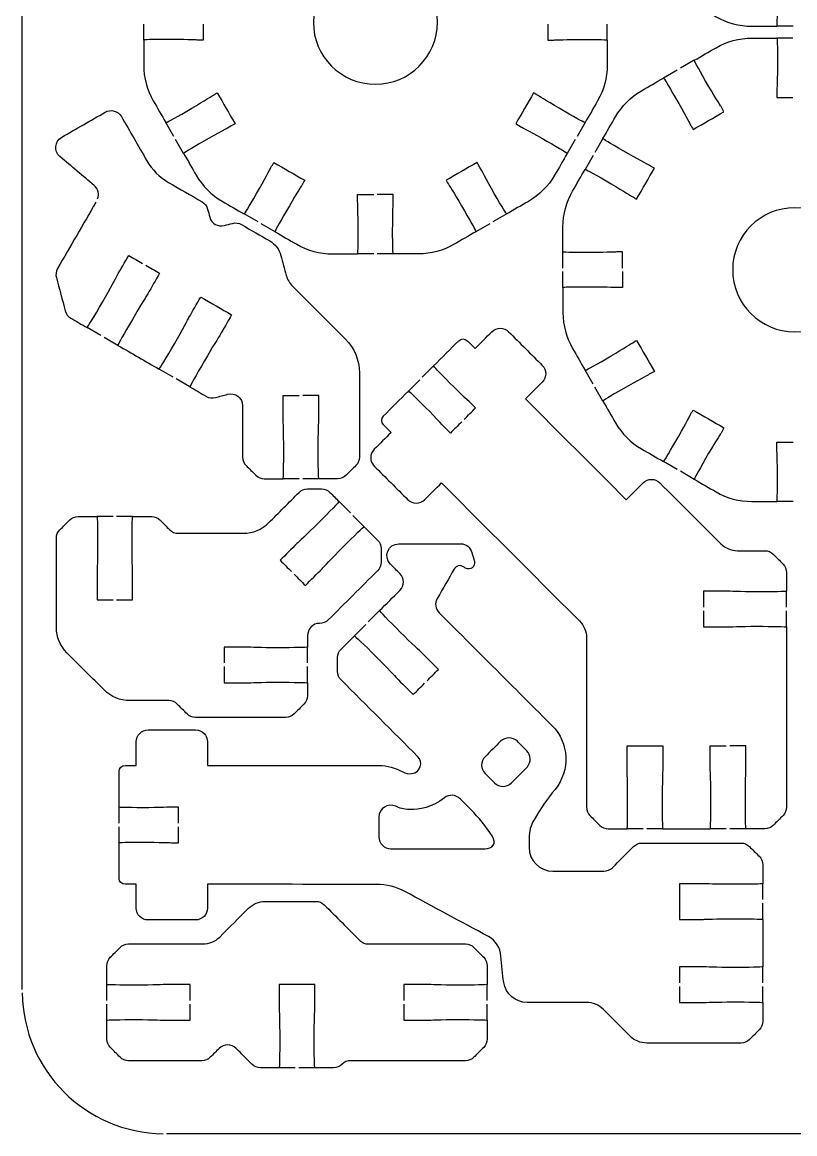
# Model space of a CAD drawing. Extents: x 5 to 405, y 225 to 445.
# Drawn here: x 140 to 205, y 225 to 318.6 of the extents above; entities that cross this region are included whole.
import ezdxf

# ---------------------------------------------------------------- set-up
doc = ezdxf.new("R2010")
doc.units = 0
doc.header["$MEASUREMENT"] = 0
doc.layers.add('DEFAULT', color=18, linetype='CONTINUOUS')

msp = doc.modelspace()

# ---------------------------------------------------------------- linework, layer by layer
at = {"layer": 'DEFAULT', "color": 1}
for points in [[(140, 237.15), (140, 432.85)], [(150.219, 317.062), (150.219, 318.41)], [(189.219, 317.058), (189.219, 318.41)], [(204.854, 318.219), (203.502, 318.219)], [(204.85, 317.222), (203.499, 317.222)], [(196.546, 315.356), (195.378, 314.682)], [(195.117, 314.531), (193.949, 313.857)], [(152.756, 308.941), (152.082, 310.109)], [(187.36, 310.112), (186.686, 308.941)], [(188.862, 308.766), (188.185, 307.598)], [(153.581, 307.512), (152.907, 308.68)], [(186.534, 308.683), (185.86, 307.512)], [(188.037, 307.341), (187.359, 306.17)], [(159.84, 301.748), (158.672, 302.425)], [(180.773, 302.422), (179.602, 301.748)], [(161.268, 300.922), (160.101, 301.6)], [(179.345, 301.596), (178.173, 300.922)], [(169.573, 299.06), (168.222, 299.06)], [(171.224, 299.06), (169.873, 299.06)], [(185.5, 297.872), (185.5, 299.22)], [(185.5, 296.221), (185.5, 297.569)], [(146.626, 292.187), (145.458, 292.861)], [(148.055, 291.361), (146.887, 292.035)], [(152.687, 288.687), (151.519, 289.361)], [(174.612, 289.636), (173.656, 288.68)], [(188.037, 288.1), (187.363, 289.268)], [(154.115, 287.862), (152.948, 288.535)], [(172.488, 287.512), (172.492, 287.516), (173.444, 288.468)], [(188.862, 286.672), (188.188, 287.839)], [(195.12, 280.907), (193.953, 281.585)], [(196.549, 280.082), (195.381, 280.759)], [(163.302, 280.129), (161.954, 280.129)], [(164.953, 280.129), (163.602, 280.129)], [(167.609, 277.264), (166.653, 278.22)], [(204.854, 278.219), (203.502, 278.219)], [(147.638, 276.954), (146.287, 276.954)], [(149.289, 276.954), (147.938, 276.954)], [(168.773, 276.1), (167.821, 277.053)], [(204.309, 269.313), (204.309, 270.664)], [(170.068, 269.034), (169.112, 268.078)], [(204.309, 267.665), (204.309, 269.013)], [(167.944, 266.914), (167.948, 266.914), (168.9, 267.87)], [(163.997, 264.628), (163.997, 265.975)], [(163.997, 262.977), (163.997, 264.328)], [(148.157, 251.148), (148.157, 252.496)], [(148.157, 249.497), (148.157, 250.845)], [(192.244, 250.661), (190.893, 250.661)], [(193.895, 250.661), (192.544, 250.661)], [(199.243, 250.665), (197.895, 250.665)], [(200.894, 250.665), (199.543, 250.665)], [(202.308, 244.706), (202.308, 246.054)], [(202.308, 243.055), (202.308, 244.403)], [(202.308, 237.7), (202.308, 239.048)], [(147.116, 236.208), (147.116, 237.559)], [(179.12, 236.211), (179.12, 237.563)], [(202.308, 236.049), (202.308, 237.4)], [(147.116, 234.557), (147.116, 235.908)], [(179.12, 234.56), (179.12, 235.912)], [(162.97, 230.56), (161.619, 230.56)], [(164.618, 230.56), (163.27, 230.56)], [(257.849, 225), (152.15, 225)]]:
    msp.add_lwpolyline(points, dxfattribs=at)
for points, knots in [([(190.499, 337.569), (190.499, 337.119), (190.499, 336.67), (190.499, 336.221), (190.333, 336.221), (190.167, 336.221), (190.002, 336.221), (189.875, 336.221), (188.883, 336.27), (187.5, 336.27), (186.118, 336.27), (185.5, 336.249), (185.5, 336.221), (185.5, 335.515), (185.5, 334.81), (185.5, 334.104), (185.5, 333.049), (185.775, 332.016), (186.305, 331.102), (186.657, 330.492), (187.01, 329.882), (187.363, 329.271), (187.373, 329.25), (187.924, 329.536), (189.12, 330.227), (190.316, 330.919), (191.152, 331.458), (191.261, 331.522), (191.405, 331.604), (191.548, 331.687), (191.691, 331.769), (192.191, 330.903), (192.691, 330.038), (193.191, 329.172), (193.047, 329.09), (192.904, 329.008), (192.76, 328.926), (192.651, 328.862), (191.766, 328.407), (190.57, 327.715), (189.388, 327.035), (188.862, 326.703), (188.862, 326.671), (189.214, 326.061), (189.565, 325.451), (189.917, 324.84), (190.443, 323.93), (191.198, 323.175), (192.111, 322.646), (192.724, 322.292), (193.337, 321.938), (193.949, 321.584), (193.977, 321.584), (194.313, 322.11), (194.993, 323.292), (195.685, 324.491), (196.14, 325.373), (196.203, 325.482), (196.286, 325.627), (196.368, 325.772), (196.45, 325.916), (197.316, 325.417), (198.181, 324.917), (199.047, 324.417), (198.965, 324.272), (198.882, 324.128), (198.8, 323.983), (198.736, 323.874), (198.197, 323.041), (197.505, 321.842), (196.814, 320.646), (196.524, 320.099), (196.549, 320.085), (197.159, 319.732), (197.77, 319.379), (198.38, 319.027), (199.29, 318.501), (200.327, 318.222), (201.379, 318.222), (202.085, 318.222), (202.792, 318.222), (203.499, 318.222), (203.524, 318.222), (203.548, 318.84), (203.548, 320.222), (203.548, 321.605), (203.499, 322.597), (203.499, 322.724), (203.499, 322.889), (203.499, 323.055), (203.499, 323.221), (203.95, 323.221), (204.402, 323.221), (204.854, 323.221)], [0, 0, 0, 0, 3.82, 3.82, 3.82, 5.23, 5.23, 5.23, 6.23, 6.23, 6.23, 7.23, 7.23, 7.23, 13.23, 13.23, 13.23, 14.23, 14.23, 14.23, 20.224673, 20.224673, 20.224673, 21.224673, 21.224673, 21.224673, 22.224673, 22.224673, 22.224673, 23.631229, 23.631229, 23.631229, 32.130176, 32.130176, 32.130176, 33.536732, 33.536732, 33.536732, 34.536732, 34.536732, 34.536732, 35.536732, 35.536732, 35.536732, 41.526406, 41.526406, 41.526406, 42.526406, 42.526406, 42.526406, 48.543399, 48.543399, 48.543399, 49.543399, 49.543399, 49.543399, 50.543399, 50.543399, 50.543399, 51.958637, 51.958637, 51.958637, 60.457584, 60.457584, 60.457584, 61.872823, 61.872823, 61.872823, 62.872823, 62.872823, 62.872823, 63.872823, 63.872823, 63.872823, 69.867495, 69.867495, 69.867495, 70.867495, 70.867495, 70.867495, 76.877495, 76.877495, 76.877495, 77.877495, 77.877495, 77.877495, 78.877495, 78.877495, 78.877495, 80.287495, 80.287495, 80.287495, 84.127495, 84.127495, 84.127495, 84.127495]), ([(169.718, 313.343), (166.836, 313.343), (164.497, 315.678), (164.497, 318.564), (164.497, 321.446), (166.836, 323.785), (169.718, 323.785), (172.601, 323.785), (174.94, 321.446), (174.94, 318.564), (174.94, 315.678), (172.601, 313.343), (169.718, 313.343)], [1, 1, 1, 1, 2, 2, 2, 3, 3, 3, 4, 4, 4, 5, 5, 5, 5]), ([(155.218, 318.41), (155.218, 317.96), (155.218, 317.511), (155.218, 317.062), (155.052, 317.062), (154.887, 317.062), (154.721, 317.062), (154.594, 317.062), (153.602, 317.111), (152.22, 317.111), (150.837, 317.111), (150.219, 317.09), (150.219, 317.062), (150.219, 316.356), (150.219, 315.651), (150.219, 314.945), (150.219, 313.89), (150.494, 312.857), (151.024, 311.943), (151.376, 311.333), (151.729, 310.723), (152.082, 310.112), (152.093, 310.091), (152.643, 310.377), (153.839, 311.068), (155.035, 311.76), (155.871, 312.299), (155.98, 312.363), (156.124, 312.445), (156.267, 312.528), (156.411, 312.61), (156.91, 311.744), (157.41, 310.879), (157.91, 310.013), (157.766, 309.931), (157.623, 309.849), (157.479, 309.767), (157.37, 309.703), (156.485, 309.248), (155.289, 308.556), (154.107, 307.876), (153.581, 307.544), (153.581, 307.512), (153.933, 306.902), (154.284, 306.292), (154.636, 305.681), (155.162, 304.771), (155.917, 304.016), (156.83, 303.487), (157.443, 303.133), (158.056, 302.779), (158.668, 302.425), (158.697, 302.425), (159.032, 302.951), (159.713, 304.133), (160.404, 305.332), (160.859, 306.214), (160.923, 306.323), (161.005, 306.468), (161.087, 306.613), (161.17, 306.757), (162.035, 306.258), (162.9, 305.758), (163.766, 305.258), (163.684, 305.113), (163.601, 304.969), (163.519, 304.824), (163.456, 304.715), (162.916, 303.882), (162.224, 302.683), (161.533, 301.487), (161.244, 300.94), (161.268, 300.926), (161.879, 300.573), (162.489, 300.22), (163.099, 299.868), (164.009, 299.342), (165.047, 299.063), (166.098, 299.063), (166.805, 299.063), (167.511, 299.063), (168.218, 299.063), (168.243, 299.063), (168.267, 299.681), (168.267, 301.063), (168.267, 302.446), (168.218, 303.438), (168.218, 303.565), (168.218, 303.73), (168.218, 303.896), (168.218, 304.062), (168.67, 304.062), (169.121, 304.062), (169.573, 304.062)], [0, 0, 0, 0, 3.82, 3.82, 3.82, 5.23, 5.23, 5.23, 6.23, 6.23, 6.23, 7.23, 7.23, 7.23, 13.23, 13.23, 13.23, 14.23, 14.23, 14.23, 20.224673, 20.224673, 20.224673, 21.224673, 21.224673, 21.224673, 22.224673, 22.224673, 22.224673, 23.631229, 23.631229, 23.631229, 32.130176, 32.130176, 32.130176, 33.536732, 33.536732, 33.536732, 34.536732, 34.536732, 34.536732, 35.536732, 35.536732, 35.536732, 41.526406, 41.526406, 41.526406, 42.526406, 42.526406, 42.526406, 48.543399, 48.543399, 48.543399, 49.543399, 49.543399, 49.543399, 50.543399, 50.543399, 50.543399, 51.958637, 51.958637, 51.958637, 60.457584, 60.457584, 60.457584, 61.872823, 61.872823, 61.872823, 62.872823, 62.872823, 62.872823, 63.872823, 63.872823, 63.872823, 69.867495, 69.867495, 69.867495, 70.867495, 70.867495, 70.867495, 76.877495, 76.877495, 76.877495, 77.877495, 77.877495, 77.877495, 78.877495, 78.877495, 78.877495, 80.287495, 80.287495, 80.287495, 84.127495, 84.127495, 84.127495, 84.127495]), ([(184.216, 318.41), (184.216, 317.96), (184.216, 317.511), (184.216, 317.062), (184.383, 317.062), (184.55, 317.062), (184.717, 317.062), (184.844, 317.062), (185.836, 317.111), (187.219, 317.111), (188.602, 317.111), (189.219, 317.087), (189.219, 317.062), (189.219, 316.358), (189.219, 315.653), (189.219, 314.949), (189.219, 313.894), (188.94, 312.86), (188.415, 311.95), (188.062, 311.338), (187.709, 310.725), (187.356, 310.112), (187.342, 310.088), (186.795, 310.377), (185.596, 311.068), (184.4, 311.76), (183.567, 312.299), (183.454, 312.363), (183.311, 312.445), (183.168, 312.528), (183.024, 312.61), (182.524, 311.744), (182.025, 310.879), (181.525, 310.013), (181.668, 309.931), (181.812, 309.849), (181.955, 309.767), (182.068, 309.703), (182.95, 309.248), (184.146, 308.556), (185.335, 307.872), (185.857, 307.544), (185.857, 307.512), (185.503, 306.902), (185.149, 306.292), (184.795, 305.681), (184.269, 304.768), (183.511, 304.013), (182.601, 303.484), (181.989, 303.131), (181.378, 302.778), (180.766, 302.425), (180.735, 302.425), (180.403, 302.951), (179.722, 304.133), (179.031, 305.332), (178.579, 306.214), (178.516, 306.323), (178.432, 306.468), (178.349, 306.613), (178.265, 306.757), (177.4, 306.258), (176.534, 305.758), (175.669, 305.258), (175.752, 305.113), (175.836, 304.969), (175.919, 304.824), (175.983, 304.715), (176.519, 303.882), (177.21, 302.683), (177.902, 301.487), (178.191, 300.936), (178.17, 300.926), (177.558, 300.573), (176.947, 300.22), (176.335, 299.868), (175.425, 299.342), (174.388, 299.063), (173.337, 299.063), (172.63, 299.063), (171.923, 299.063), (171.217, 299.063), (171.188, 299.063), (171.167, 299.681), (171.167, 301.063), (171.167, 302.446), (171.217, 303.438), (171.217, 303.565), (171.217, 303.73), (171.217, 303.896), (171.217, 304.062), (170.769, 304.062), (170.321, 304.062), (169.873, 304.062)], [0, 0, 0, 0, 3.82, 3.82, 3.82, 5.24, 5.24, 5.24, 6.24, 6.24, 6.24, 7.24, 7.24, 7.24, 13.23, 13.23, 13.23, 14.23, 14.23, 14.23, 20.241996, 20.241996, 20.241996, 21.241996, 21.241996, 21.241996, 22.241996, 22.241996, 22.241996, 23.648552, 23.648552, 23.648552, 32.147499, 32.147499, 32.147499, 33.554055, 33.554055, 33.554055, 34.554055, 34.554055, 34.554055, 35.554055, 35.554055, 35.554055, 41.553739, 41.553739, 41.553739, 42.553739, 42.553739, 42.553739, 48.557071, 48.557071, 48.557071, 49.557071, 49.557071, 49.557071, 50.557071, 50.557071, 50.557071, 51.977282, 51.977282, 51.977282, 60.476229, 60.476229, 60.476229, 61.896441, 61.896441, 61.896441, 62.896441, 62.896441, 62.896441, 63.896441, 63.896441, 63.896441, 69.899773, 69.899773, 69.899773, 70.899773, 70.899773, 70.899773, 76.909773, 76.909773, 76.909773, 77.909773, 77.909773, 77.909773, 78.909773, 78.909773, 78.909773, 80.319773, 80.319773, 80.319773, 84.129773, 84.129773, 84.129773, 84.129773]), ([(190.499, 297.872), (190.499, 298.322), (190.499, 298.771), (190.499, 299.22), (190.333, 299.22), (190.167, 299.22), (190.002, 299.22), (189.875, 299.22), (188.883, 299.171), (187.5, 299.171), (186.118, 299.171), (185.5, 299.195), (185.5, 299.22), (185.5, 299.927), (185.5, 300.633), (185.5, 301.34), (185.5, 302.395), (185.775, 303.429), (186.305, 304.342), (186.657, 304.953), (187.01, 305.563), (187.363, 306.173), (187.377, 306.198), (187.924, 305.909), (189.12, 305.217), (190.316, 304.526), (191.152, 303.986), (191.261, 303.923), (191.405, 303.839), (191.548, 303.756), (191.691, 303.672), (192.191, 304.538), (192.691, 305.403), (193.191, 306.268), (193.047, 306.352), (192.904, 306.435), (192.76, 306.519), (192.651, 306.582), (191.766, 307.034), (190.57, 307.725), (189.388, 308.406), (188.862, 308.741), (188.862, 308.77), (189.214, 309.38), (189.565, 309.99), (189.917, 310.601), (190.443, 311.514), (191.201, 312.273), (192.111, 312.798), (192.724, 313.152), (193.337, 313.506), (193.949, 313.86), (193.981, 313.86), (194.313, 313.335), (194.993, 312.153), (195.685, 310.953), (196.14, 310.071), (196.203, 309.962), (196.286, 309.817), (196.368, 309.673), (196.45, 309.528), (197.316, 310.028), (198.181, 310.528), (199.047, 311.027), (198.965, 311.172), (198.882, 311.317), (198.8, 311.461), (198.736, 311.571), (198.197, 312.403), (197.505, 313.603), (196.814, 314.799), (196.524, 315.345), (196.549, 315.36), (197.159, 315.712), (197.77, 316.065), (198.38, 316.418), (199.29, 316.944), (200.327, 317.222), (201.379, 317.222), (202.085, 317.222), (202.792, 317.222), (203.499, 317.222), (203.527, 317.222), (203.548, 316.605), (203.548, 315.222), (203.548, 313.839), (203.499, 312.848), (203.499, 312.721), (203.499, 312.554), (203.499, 312.387), (203.499, 312.22), (203.949, 312.22), (204.4, 312.22), (204.85, 312.22)], [0, 0, 0, 0, 3.82, 3.82, 3.82, 5.23, 5.23, 5.23, 6.23, 6.23, 6.23, 7.23, 7.23, 7.23, 13.24, 13.24, 13.24, 14.24, 14.24, 14.24, 20.234673, 20.234673, 20.234673, 21.234673, 21.234673, 21.234673, 22.234673, 22.234673, 22.234673, 23.646232, 23.646232, 23.646232, 32.145179, 32.145179, 32.145179, 33.556738, 33.556738, 33.556738, 34.556738, 34.556738, 34.556738, 35.556738, 35.556738, 35.556738, 41.546413, 41.546413, 41.546413, 42.546413, 42.546413, 42.546413, 48.563406, 48.563406, 48.563406, 49.563406, 49.563406, 49.563406, 50.563406, 50.563406, 50.563406, 51.978644, 51.978644, 51.978644, 60.477591, 60.477591, 60.477591, 61.89283, 61.89283, 61.89283, 62.89283, 62.89283, 62.89283, 63.89283, 63.89283, 63.89283, 69.887502, 69.887502, 69.887502, 70.887502, 70.887502, 70.887502, 76.897502, 76.897502, 76.897502, 77.897502, 77.897502, 77.897502, 78.897502, 78.897502, 78.897502, 80.317502, 80.317502, 80.317502, 84.147502, 84.147502, 84.147502, 84.147502]), ([(146.344, 303.687), (146.499, 304.082), (146.39, 304.534), (146.058, 304.813), (145.097, 305.625), (144.137, 306.438), (143.176, 307.25), (142.647, 307.698), (142.721, 308.534), (143.32, 308.88), (144.538, 309.582), (145.755, 310.284), (146.972, 310.986), (147.451, 311.265), (148.062, 311.099), (148.34, 310.623), (149.057, 309.381), (149.773, 308.139), (150.489, 306.898), (150.926, 306.139), (151.558, 305.508), (152.32, 305.067), (153.257, 304.526), (154.194, 303.985), (155.131, 303.444), (155.361, 303.31), (155.53, 303.091), (155.597, 302.837), (155.658, 302.609), (155.719, 302.381), (155.781, 302.153), (155.925, 301.62), (156.472, 301.303), (157.005, 301.447), (157.233, 301.508), (157.461, 301.569), (157.689, 301.631), (157.943, 301.698), (158.218, 301.662), (158.448, 301.528), (159.244, 301.069), (160.04, 300.609), (160.836, 300.149), (161.294, 299.884), (161.63, 299.447), (161.767, 298.935), (161.918, 298.371), (162.068, 297.806), (162.219, 297.242), (162.31, 296.903), (162.49, 296.593), (162.737, 296.346), (164.224, 294.86), (165.71, 293.373), (167.196, 291.887), (167.948, 291.139), (168.368, 290.119), (168.368, 289.058), (168.368, 286.69), (168.368, 284.323), (168.368, 281.956), (168.368, 281.692), (168.262, 281.438), (168.075, 281.251), (167.799, 280.974), (167.522, 280.698), (167.246, 280.422), (167.059, 280.235), (166.801, 280.129), (166.537, 280.129), (166.009, 280.129), (165.481, 280.129), (164.953, 280.129), (164.925, 280.146), (164.903, 281.258), (164.903, 282.63), (164.9, 284.013), (164.953, 285.004), (164.953, 285.131), (164.954, 285.798), (164.955, 286.465), (164.956, 287.131), (164.505, 287.131), (164.053, 287.131), (163.602, 287.131)], [0, 0, 0, 0, 1, 1, 1, 11.700327, 11.700327, 11.700327, 12.700327, 12.700327, 12.700327, 24.648691, 24.648691, 24.648691, 25.648691, 25.648691, 25.648691, 37.838921, 37.838921, 37.838921, 38.838921, 38.838921, 38.838921, 48.041143, 48.041143, 48.041143, 49.041143, 49.041143, 49.041143, 51.049625, 51.049625, 51.049625, 52.049625, 52.049625, 52.049625, 54.058107, 54.058107, 54.058107, 55.058107, 55.058107, 55.058107, 62.876099, 62.876099, 62.876099, 63.876099, 63.876099, 63.876099, 68.843835, 68.843835, 68.843835, 69.843835, 69.843835, 69.843835, 87.719495, 87.719495, 87.719495, 88.719495, 88.719495, 88.719495, 108.849495, 108.849495, 108.849495, 109.849495, 109.849495, 109.849495, 113.172897, 113.172897, 113.172897, 114.172897, 114.172897, 114.172897, 118.662897, 118.662897, 118.662897, 119.662897, 119.662897, 119.662897, 120.662897, 120.662897, 120.662897, 126.332905, 126.332905, 126.332905, 130.172905, 130.172905, 130.172905, 130.172905]), ([(146.203, 303.419), (145.124, 301.553), (144.046, 299.687), (142.968, 297.821), (142.837, 297.591), (142.802, 297.316), (142.869, 297.062), (143.119, 296.128), (143.37, 295.195), (143.62, 294.261), (143.687, 294.004), (143.857, 293.785), (144.086, 293.654), (144.543, 293.39), (145.001, 293.125), (145.458, 292.861), (145.487, 292.861), (146.065, 293.813), (146.753, 295.002), (147.444, 296.201), (147.896, 297.083), (147.959, 297.193), (148.293, 297.77), (148.627, 298.347), (148.961, 298.925), (149.351, 298.7), (149.74, 298.476), (150.129, 298.251)], [0, 0, 0, 0, 18.328824, 18.328824, 18.328824, 19.328824, 19.328824, 19.328824, 27.54956, 27.54956, 27.54956, 28.54956, 28.54956, 28.54956, 33.0434, 33.0434, 33.0434, 34.0434, 34.0434, 34.0434, 35.0434, 35.0434, 35.0434, 40.715587, 40.715587, 40.715587, 44.537131, 44.537131, 44.537131, 44.537131]), ([(204.999, 292.502), (202.117, 292.502), (199.778, 294.838), (199.778, 297.723), (199.778, 300.606), (202.117, 302.945), (204.999, 302.945), (207.881, 302.945), (210.22, 300.606), (210.22, 297.723), (210.22, 294.838), (207.881, 292.502), (204.999, 292.502)], [1, 1, 1, 1, 2, 2, 2, 3, 3, 3, 4, 4, 4, 5, 5, 5, 5]), ([(150.387, 298.099), (150.777, 297.875), (151.167, 297.65), (151.558, 297.425), (151.224, 296.848), (150.89, 296.271), (150.556, 295.693), (150.492, 295.584), (149.956, 294.748), (149.265, 293.552), (148.573, 292.356), (148.03, 291.375), (148.055, 291.361), (149.209, 290.694), (150.364, 290.028), (151.519, 289.361), (151.547, 289.361), (152.126, 290.31), (152.814, 291.502), (153.505, 292.698), (153.957, 293.584), (154.02, 293.693), (154.354, 294.27), (154.688, 294.848), (155.022, 295.425), (155.888, 294.925), (156.753, 294.426), (157.619, 293.926), (157.285, 293.349), (156.951, 292.771), (156.617, 292.194), (156.553, 292.084), (156.017, 291.248), (155.325, 290.052), (154.634, 288.853), (154.091, 287.876), (154.115, 287.862), (154.574, 287.597), (155.033, 287.333), (155.491, 287.068), (155.721, 286.934), (155.992, 286.899), (156.25, 286.969), (156.594, 287.061), (156.939, 287.153), (157.283, 287.244), (157.918, 287.417), (158.543, 286.937), (158.543, 286.278), (158.542, 284.838), (158.54, 283.399), (158.539, 281.96), (158.539, 281.692), (158.645, 281.438), (158.832, 281.251), (159.108, 280.974), (159.385, 280.698), (159.661, 280.422), (159.852, 280.235), (160.102, 280.132), (160.367, 280.132), (160.896, 280.131), (161.425, 280.13), (161.954, 280.129), (161.979, 280.171), (162.004, 281.275), (162.004, 282.63), (162.004, 284.013), (161.954, 285.004), (161.954, 285.131), (161.955, 285.798), (161.957, 286.465), (161.958, 287.131), (162.406, 287.131), (162.854, 287.131), (163.302, 287.131)], [0, 0, 0, 0, 3.830209, 3.830209, 3.830209, 9.502395, 9.502395, 9.502395, 10.502395, 10.502395, 10.502395, 11.502395, 11.502395, 11.502395, 22.841765, 22.841765, 22.841765, 23.841765, 23.841765, 23.841765, 24.841765, 24.841765, 24.841765, 30.513951, 30.513951, 30.513951, 39.012898, 39.012898, 39.012898, 44.685085, 44.685085, 44.685085, 45.685085, 45.685085, 45.685085, 46.685085, 46.685085, 46.685085, 51.187584, 51.187584, 51.187584, 52.187584, 52.187584, 52.187584, 55.21963, 55.21963, 55.21963, 56.21963, 56.21963, 56.21963, 68.459634, 68.459634, 68.459634, 69.459634, 69.459634, 69.459634, 72.783036, 72.783036, 72.783036, 73.783036, 73.783036, 73.783036, 78.283047, 78.283047, 78.283047, 79.283047, 79.283047, 79.283047, 80.283047, 80.283047, 80.283047, 85.953056, 85.953056, 85.953056, 89.763056, 89.763056, 89.763056, 89.763056]), ([(190.499, 297.569), (190.499, 297.12), (190.499, 296.671), (190.499, 296.221), (190.333, 296.221), (190.167, 296.221), (190.002, 296.221), (189.875, 296.221), (188.883, 296.271), (187.5, 296.271), (186.118, 296.271), (185.5, 296.25), (185.5, 296.221), (185.5, 295.516), (185.5, 294.81), (185.5, 294.105), (185.5, 293.05), (185.775, 292.016), (186.305, 291.103), (186.657, 290.492), (187.01, 289.882), (187.363, 289.272), (187.373, 289.25), (187.924, 289.536), (189.12, 290.228), (190.316, 290.919), (191.152, 291.459), (191.261, 291.522), (191.405, 291.605), (191.548, 291.687), (191.691, 291.769), (192.191, 290.904), (192.691, 290.038), (193.191, 289.173), (193.047, 289.091), (192.904, 289.008), (192.76, 288.926), (192.651, 288.862), (191.766, 288.407), (190.57, 287.716), (189.388, 287.035), (188.862, 286.703), (188.862, 286.672), (189.214, 286.061), (189.565, 285.451), (189.917, 284.841), (190.443, 283.931), (191.198, 283.176), (192.111, 282.646), (192.724, 282.293), (193.337, 281.939), (193.949, 281.585), (193.977, 281.585), (194.313, 282.11), (194.993, 283.292), (195.685, 284.492), (196.14, 285.373), (196.203, 285.483), (196.286, 285.627), (196.368, 285.772), (196.45, 285.917), (197.316, 285.417), (198.181, 284.917), (199.047, 284.417), (198.965, 284.273), (198.882, 284.128), (198.8, 283.984), (198.736, 283.874), (198.197, 283.042), (197.505, 281.842), (196.814, 280.646), (196.524, 280.099), (196.549, 280.085), (197.159, 279.733), (197.77, 279.38), (198.38, 279.027), (199.29, 278.501), (200.327, 278.223), (201.379, 278.223), (202.085, 278.223), (202.792, 278.223), (203.499, 278.223), (203.524, 278.223), (203.548, 278.84), (203.548, 280.223), (203.548, 281.606), (203.499, 282.597), (203.499, 282.724), (203.499, 282.89), (203.499, 283.056), (203.499, 283.222), (203.95, 283.222), (204.402, 283.222), (204.854, 283.222)], [0, 0, 0, 0, 3.82, 3.82, 3.82, 5.23, 5.23, 5.23, 6.23, 6.23, 6.23, 7.23, 7.23, 7.23, 13.23, 13.23, 13.23, 14.23, 14.23, 14.23, 20.224673, 20.224673, 20.224673, 21.224673, 21.224673, 21.224673, 22.224673, 22.224673, 22.224673, 23.631229, 23.631229, 23.631229, 32.130176, 32.130176, 32.130176, 33.536732, 33.536732, 33.536732, 34.536732, 34.536732, 34.536732, 35.536732, 35.536732, 35.536732, 41.526406, 41.526406, 41.526406, 42.526406, 42.526406, 42.526406, 48.543399, 48.543399, 48.543399, 49.543399, 49.543399, 49.543399, 50.543399, 50.543399, 50.543399, 51.958637, 51.958637, 51.958637, 60.457584, 60.457584, 60.457584, 61.872823, 61.872823, 61.872823, 62.872823, 62.872823, 62.872823, 63.872823, 63.872823, 63.872823, 69.867495, 69.867495, 69.867495, 70.867495, 70.867495, 70.867495, 76.877495, 76.877495, 76.877495, 77.877495, 77.877495, 77.877495, 78.877495, 78.877495, 78.877495, 80.287495, 80.287495, 80.287495, 84.127495, 84.127495, 84.127495, 84.127495]), ([(177.194, 285.145), (177.512, 285.463), (177.829, 285.78), (178.147, 286.098), (178.029, 286.215), (177.911, 286.333), (177.794, 286.451), (177.706, 286.542), (176.968, 287.209), (175.991, 288.186), (175.035, 289.142), (174.612, 289.601), (174.612, 289.636), (175.319, 290.343), (176.025, 291.05), (176.732, 291.756), (176.926, 291.95), (177.244, 291.95), (177.441, 291.756), (177.661, 291.535), (177.881, 291.314), (178.101, 291.093), (178.572, 291.565), (179.044, 292.036), (179.515, 292.508), (179.907, 292.899), (180.539, 292.896), (180.927, 292.508), (181.87, 291.565), (182.813, 290.622), (183.756, 289.678), (184.147, 289.29), (184.147, 288.659), (183.756, 288.267), (183.284, 287.796), (182.813, 287.324), (182.341, 286.853), (185.169, 284.025), (187.997, 281.197), (190.826, 278.368), (191.297, 278.84), (191.769, 279.312), (192.24, 279.783), (192.628, 280.175), (193.263, 280.175), (193.651, 279.783), (195.358, 278.077), (197.064, 276.371), (198.77, 274.664), (199.148, 274.29), (199.656, 274.079), (200.185, 274.079), (200.95, 274.079), (201.716, 274.079), (202.481, 274.079), (202.746, 274.079), (203, 273.973), (203.187, 273.786), (203.463, 273.51), (203.74, 273.233), (204.016, 272.957), (204.203, 272.77), (204.309, 272.516), (204.309, 272.251), (204.309, 271.722), (204.309, 271.193), (204.309, 270.664), (204.28, 270.636), (203.169, 270.614), (201.807, 270.618), (200.425, 270.618), (199.433, 270.664), (199.306, 270.667), (198.641, 270.666), (197.975, 270.665), (197.31, 270.664), (197.31, 270.213), (197.31, 269.763), (197.31, 269.313)], [0, 0, 0, 0, 3.818377, 3.818377, 3.818377, 5.23259, 5.23259, 5.23259, 6.23259, 6.23259, 6.23259, 7.23259, 7.23259, 7.23259, 15.732014, 15.732014, 15.732014, 16.732014, 16.732014, 16.732014, 19.383674, 19.383674, 19.383674, 25.05467, 25.05467, 25.05467, 26.05467, 26.05467, 26.05467, 37.396663, 37.396663, 37.396663, 38.396663, 38.396663, 38.396663, 44.067659, 44.067659, 44.067659, 78.079495, 78.079495, 78.079495, 83.750492, 83.750492, 83.750492, 84.750492, 84.750492, 84.750492, 105.27073, 105.27073, 105.27073, 106.27073, 106.27073, 106.27073, 112.78073, 112.78073, 112.78073, 113.78073, 113.78073, 113.78073, 117.104132, 117.104132, 117.104132, 118.104132, 118.104132, 118.104132, 122.604132, 122.604132, 122.604132, 123.604132, 123.604132, 123.604132, 124.604132, 124.604132, 124.604132, 130.264141, 130.264141, 130.264141, 134.094141, 134.094141, 134.094141, 134.094141]), ([(176.983, 284.93), (176.664, 284.613), (176.345, 284.295), (176.026, 283.978), (175.909, 284.095), (175.791, 284.213), (175.674, 284.33), (175.586, 284.422), (174.919, 285.156), (173.942, 286.137), (172.982, 287.093), (172.527, 287.516), (172.492, 287.516), (171.785, 286.808), (171.078, 286.1), (170.371, 285.392), (170.174, 285.198), (170.174, 284.881), (170.371, 284.687), (170.591, 284.466), (170.811, 284.245), (171.031, 284.023), (170.561, 283.553), (170.09, 283.083), (169.62, 282.612), (169.228, 282.221), (169.228, 281.586), (169.617, 281.198), (170.558, 280.256), (171.5, 279.314), (172.442, 278.372), (172.834, 277.98), (173.469, 277.98), (173.86, 278.372), (174.331, 278.842), (174.801, 279.313), (175.272, 279.783), (179.144, 275.911), (183.016, 272.038), (186.889, 268.166), (187.262, 267.792), (187.478, 267.284), (187.474, 266.751), (187.474, 261.998), (187.474, 257.245), (187.474, 252.492), (187.474, 252.228), (187.576, 251.974), (187.763, 251.787), (188.04, 251.51), (188.316, 251.234), (188.592, 250.958), (188.783, 250.767), (189.037, 250.661), (189.305, 250.665), (189.833, 250.664), (190.361, 250.662), (190.896, 250.661), (190.921, 250.686), (190.945, 251.794), (190.942, 253.162), (190.942, 254.545), (190.896, 255.533), (190.893, 255.664), (190.893, 256.33), (190.893, 256.997), (190.893, 257.664), (191.893, 257.663), (192.894, 257.662), (193.895, 257.66), (193.893, 256.994), (193.892, 256.327), (193.891, 255.66), (193.895, 255.533), (193.842, 254.545), (193.845, 253.159), (193.845, 251.811), (193.863, 250.718), (193.895, 250.661), (195.227, 250.661), (196.559, 250.661), (197.895, 250.661), (197.92, 250.686), (197.945, 251.794), (197.941, 253.162), (197.941, 254.545), (197.895, 255.533), (197.892, 255.66), (197.893, 256.327), (197.894, 256.994), (197.895, 257.66), (198.344, 257.66), (198.794, 257.66), (199.243, 257.66)], [0, 0, 0, 0, 3.825454, 3.825454, 3.825454, 5.239668, 5.239668, 5.239668, 6.239668, 6.239668, 6.239668, 7.239668, 7.239668, 7.239668, 15.746165, 15.746165, 15.746165, 16.746165, 16.746165, 16.746165, 19.397825, 19.397825, 19.397825, 25.054679, 25.054679, 25.054679, 26.054679, 26.054679, 26.054679, 37.38253, 37.38253, 37.38253, 38.38253, 38.38253, 38.38253, 44.039384, 44.039384, 44.039384, 90.609437, 90.609437, 90.609437, 91.609437, 91.609437, 91.609437, 132.029437, 132.029437, 132.029437, 133.029437, 133.029437, 133.029437, 136.352839, 136.352839, 136.352839, 137.352839, 137.352839, 137.352839, 141.86285, 141.86285, 141.86285, 142.86285, 142.86285, 142.86285, 143.86285, 143.86285, 143.86285, 149.53285, 149.53285, 149.53285, 158.042856, 158.042856, 158.042856, 163.712865, 163.712865, 163.712865, 164.712865, 164.712865, 164.712865, 165.722865, 165.722865, 165.722865, 177.062865, 177.062865, 177.062865, 178.062865, 178.062865, 178.062865, 179.062865, 179.062865, 179.062865, 184.732873, 184.732873, 184.732873, 188.552873, 188.552873, 188.552873, 188.552873]), ([(147.938, 269.955), (148.389, 269.955), (148.839, 269.955), (149.289, 269.955), (149.289, 270.621), (149.289, 271.288), (149.289, 271.955), (149.289, 272.082), (149.24, 273.073), (149.24, 274.46), (149.24, 275.804), (149.265, 276.897), (149.289, 276.957), (149.819, 276.957), (150.348, 276.957), (150.877, 276.957), (151.142, 276.957), (151.396, 276.851), (151.583, 276.665), (151.859, 276.388), (152.135, 276.112), (152.412, 275.835), (152.599, 275.645), (152.853, 275.543), (153.117, 275.543), (154.949, 275.543), (156.781, 275.543), (158.613, 275.543), (159.407, 275.543), (160.173, 275.86), (160.734, 276.421), (161.588, 277.276), (162.443, 278.131), (163.298, 278.986), (163.485, 279.176), (163.739, 279.279), (164.007, 279.279), (164.398, 279.279), (164.788, 279.279), (165.179, 279.279), (165.443, 279.282), (165.697, 279.176), (165.884, 278.986), (166.14, 278.731), (166.397, 278.475), (166.653, 278.22), (166.653, 278.181), (165.888, 277.384), (164.918, 276.418), (163.94, 275.44), (163.207, 274.774), (163.115, 274.682), (162.644, 274.212), (162.174, 273.741), (161.704, 273.271), (162.022, 272.952), (162.341, 272.633), (162.66, 272.315)], [0, 0, 0, 0, 3.83, 3.83, 3.83, 9.5, 9.5, 9.5, 10.5, 10.5, 10.5, 11.51, 11.51, 11.51, 16.01, 16.01, 16.01, 17.01, 17.01, 17.01, 20.333402, 20.333402, 20.333402, 21.333402, 21.333402, 21.333402, 36.913402, 36.913402, 36.913402, 37.913402, 37.913402, 37.913402, 48.194734, 48.194734, 48.194734, 49.194734, 49.194734, 49.194734, 52.514734, 52.514734, 52.514734, 53.514734, 53.514734, 53.514734, 56.590657, 56.590657, 56.590657, 57.590657, 57.590657, 57.590657, 58.590657, 58.590657, 58.590657, 64.247511, 64.247511, 64.247511, 68.08003, 68.08003, 68.08003, 68.08003]), ([(156.994, 264.328), (156.994, 263.872), (156.994, 263.415), (156.994, 262.959), (157.661, 262.959), (158.328, 262.959), (158.994, 262.959), (159.121, 262.956), (160.113, 263.008), (161.496, 263.005), (162.864, 263.005), (163.972, 262.98), (163.997, 262.956), (163.997, 262.595), (163.997, 262.234), (163.997, 261.873), (163.997, 261.608), (163.891, 261.354), (163.704, 261.167), (163.428, 260.891), (163.151, 260.614), (162.875, 260.338), (162.688, 260.151), (162.434, 260.045), (162.166, 260.045), (159.638, 260.044), (157.109, 260.043), (154.581, 260.042), (154.317, 260.042), (154.063, 260.147), (153.876, 260.334), (153.599, 260.611), (153.323, 260.887), (153.047, 261.163), (152.86, 261.35), (152.606, 261.456), (152.337, 261.456), (151.236, 261.456), (150.134, 261.456), (149.032, 261.456), (148.235, 261.456), (147.473, 261.774), (146.912, 262.335), (145.859, 263.386), (144.807, 264.437), (143.754, 265.489), (143.193, 266.053), (142.876, 266.815), (142.876, 267.612), (142.876, 270.118), (142.876, 272.624), (142.876, 275.13), (142.876, 275.395), (142.982, 275.649), (143.169, 275.835), (143.445, 276.112), (143.721, 276.388), (143.998, 276.665), (144.185, 276.851), (144.442, 276.957), (144.707, 276.957), (145.235, 276.956), (145.763, 276.955), (146.291, 276.954), (146.319, 276.904), (146.344, 275.811), (146.34, 274.456), (146.34, 273.073), (146.291, 272.082), (146.291, 271.955), (146.291, 271.288), (146.291, 270.621), (146.291, 269.955), (146.74, 269.955), (147.189, 269.955), (147.638, 269.955)], [0, 0, 0, 0, 3.88, 3.88, 3.88, 9.55, 9.55, 9.55, 10.55, 10.55, 10.55, 11.55, 11.55, 11.55, 14.62, 14.62, 14.62, 15.62, 15.62, 15.62, 18.943402, 18.943402, 18.943402, 19.943402, 19.943402, 19.943402, 41.443404, 41.443404, 41.443404, 42.443404, 42.443404, 42.443404, 45.766806, 45.766806, 45.766806, 46.766806, 46.766806, 46.766806, 56.136806, 56.136806, 56.136806, 57.136806, 57.136806, 57.136806, 69.786948, 69.786948, 69.786948, 70.786948, 70.786948, 70.786948, 92.096948, 92.096948, 92.096948, 93.096948, 93.096948, 93.096948, 96.42035, 96.42035, 96.42035, 97.42035, 97.42035, 97.42035, 101.910361, 101.910361, 101.910361, 102.910361, 102.910361, 102.910361, 103.910361, 103.910361, 103.910361, 109.580361, 109.580361, 109.580361, 113.400361, 113.400361, 113.400361, 113.400361]), ([(162.871, 272.103), (163.189, 271.786), (163.506, 271.468), (163.824, 271.151), (164.294, 271.621), (164.765, 272.091), (165.235, 272.562), (165.327, 272.653), (165.99, 273.387), (166.971, 274.364), (167.937, 275.335), (168.738, 276.1), (168.773, 276.1), (169.147, 275.726), (169.521, 275.352), (169.895, 274.978), (170.082, 274.791), (170.188, 274.537), (170.188, 274.273), (170.188, 273.881), (170.188, 273.49), (170.188, 273.098), (170.188, 272.833), (170.082, 272.579), (169.895, 272.392), (168.513, 271.011), (167.132, 269.629), (165.75, 268.247), (165.556, 268.053), (165.288, 267.947), (165.009, 267.958), (164.452, 267.976), (163.997, 267.468), (163.997, 266.914), (163.997, 266.594), (163.997, 266.274), (163.997, 265.954), (163.972, 265.929), (162.861, 265.908), (161.496, 265.908), (160.113, 265.908), (159.121, 265.954), (158.994, 265.958), (158.328, 265.958), (157.661, 265.958), (156.994, 265.958), (156.994, 265.514), (156.994, 265.071), (156.994, 264.628)], [0, 0, 0, 0, 3.818377, 3.818377, 3.818377, 9.475231, 9.475231, 9.475231, 10.475231, 10.475231, 10.475231, 11.475231, 11.475231, 11.475231, 15.97243, 15.97243, 15.97243, 16.97243, 16.97243, 16.97243, 20.30243, 20.30243, 20.30243, 21.30243, 21.30243, 21.30243, 37.919439, 37.919439, 37.919439, 38.919439, 38.919439, 38.919439, 39.919439, 39.919439, 39.919439, 42.639439, 42.639439, 42.639439, 43.639439, 43.639439, 43.639439, 44.639439, 44.639439, 44.639439, 50.309439, 50.309439, 50.309439, 54.079439, 54.079439, 54.079439, 54.079439]), ([(174.062, 263.128), (174.38, 263.447), (174.699, 263.766), (175.018, 264.084), (174.546, 264.556), (174.074, 265.028), (173.603, 265.499), (173.515, 265.587), (172.777, 266.254), (171.8, 267.231), (170.837, 268.194), (170.068, 268.995), (170.068, 269.034), (170.637, 269.602), (171.206, 270.17), (171.776, 270.738), (172.164, 271.129), (172.164, 271.761), (171.776, 272.152), (171.509, 272.419), (171.242, 272.686), (170.975, 272.953), (170.343, 273.581), (170.791, 274.661), (171.68, 274.661), (173.412, 274.661), (175.145, 274.661), (176.877, 274.661), (177.328, 274.661), (177.723, 274.357), (177.84, 273.92), (177.907, 273.672), (177.974, 273.424), (178.041, 273.176), (178.154, 272.745), (177.692, 272.389), (177.307, 272.611), (177.222, 272.66), (177.138, 272.71), (177.053, 272.759), (176.813, 272.897), (176.506, 272.816), (176.369, 272.576), (175.885, 271.737), (175.402, 270.899), (174.919, 270.061), (174.693, 269.669), (174.76, 269.175), (175.078, 268.854), (176.79, 267.142), (178.502, 265.43), (180.214, 263.718), (181.667, 262.264), (183.121, 260.811), (184.574, 259.357), (186.031, 257.904), (186.13, 255.59), (184.835, 253.991), (184.179, 253.184), (183.587, 252.33), (183.061, 251.43), (182.789, 250.965), (182.645, 250.439), (182.645, 249.899), (182.645, 249.634), (182.645, 249.368), (182.645, 249.102), (182.645, 247.998), (183.541, 247.102), (184.645, 247.102), (186.079, 247.102), (187.514, 247.102), (188.949, 247.102), (189.213, 247.102), (189.467, 247.208), (189.654, 247.395), (190.248, 247.988), (190.842, 248.582), (191.436, 249.176), (191.623, 249.363), (191.877, 249.469), (192.145, 249.469), (194.924, 249.469), (197.702, 249.469), (200.481, 249.469), (200.746, 249.469), (201, 249.363), (201.183, 249.176), (201.459, 248.902), (201.736, 248.628), (202.012, 248.354), (202.203, 248.164), (202.308, 247.91), (202.308, 247.641), (202.308, 247.112), (202.308, 246.583), (202.312, 246.047), (202.312, 246.022), (201.194, 245.998), (199.811, 245.998), (198.428, 245.998), (197.437, 246.047), (197.31, 246.047), (196.643, 246.047), (195.976, 246.047), (195.309, 246.047), (195.309, 245.047), (195.309, 244.048), (195.309, 243.048), (195.976, 243.048), (196.643, 243.048), (197.31, 243.048), (197.437, 243.048), (198.428, 243.098), (199.811, 243.098), (201.148, 243.098), (202.238, 243.077), (202.308, 243.048), (202.308, 241.715), (202.308, 240.381), (202.308, 239.048), (202.238, 239.023), (201.148, 238.998), (199.811, 238.998), (198.428, 238.998), (197.437, 239.048), (197.31, 239.048), (196.643, 239.048), (195.976, 239.048), (195.309, 239.048), (195.309, 238.599), (195.309, 238.149), (195.309, 237.7)], [0, 0, 0, 0, 3.832519, 3.832519, 3.832519, 9.503515, 9.503515, 9.503515, 10.503515, 10.503515, 10.503515, 11.503515, 11.503515, 11.503515, 18.341241, 18.341241, 18.341241, 19.341241, 19.341241, 19.341241, 22.551506, 22.551506, 22.551506, 23.551506, 23.551506, 23.551506, 38.281506, 38.281506, 38.281506, 39.281506, 39.281506, 39.281506, 41.467141, 41.467141, 41.467141, 42.467141, 42.467141, 42.467141, 43.300688, 43.300688, 43.300688, 44.300688, 44.300688, 44.300688, 52.530451, 52.530451, 52.530451, 53.530451, 53.530451, 53.530451, 74.1214, 74.1214, 74.1214, 91.60108, 91.60108, 91.60108, 92.60108, 92.60108, 92.60108, 93.60108, 93.60108, 93.60108, 94.60108, 94.60108, 94.60108, 96.86108, 96.86108, 96.86108, 97.86108, 97.86108, 97.86108, 110.06108, 110.06108, 110.06108, 111.06108, 111.06108, 111.06108, 118.202858, 118.202858, 118.202858, 119.202858, 119.202858, 119.202858, 142.832858, 142.832858, 142.832858, 143.832858, 143.832858, 143.832858, 147.142148, 147.142148, 147.142148, 148.142148, 148.142148, 148.142148, 152.664509, 152.664509, 152.664509, 153.664509, 153.664509, 153.664509, 154.664509, 154.664509, 154.664509, 160.334509, 160.334509, 160.334509, 168.834509, 168.834509, 168.834509, 174.504509, 174.504509, 174.504509, 175.504509, 175.504509, 175.504509, 176.504509, 176.504509, 176.504509, 187.844509, 187.844509, 187.844509, 188.844509, 188.844509, 188.844509, 189.844509, 189.844509, 189.844509, 195.514509, 195.514509, 195.514509, 199.334509, 199.334509, 199.334509, 199.334509]), ([(197.31, 269.013), (197.31, 268.564), (197.31, 268.114), (197.31, 267.665), (197.975, 267.666), (198.641, 267.668), (199.306, 267.669), (199.433, 267.665), (200.428, 267.715), (201.807, 267.715), (203.176, 267.715), (204.284, 267.69), (204.309, 267.665), (204.31, 262.609), (204.311, 257.552), (204.312, 252.496), (204.309, 252.231), (204.203, 251.974), (204.016, 251.787), (203.74, 251.51), (203.463, 251.234), (203.187, 250.958), (203, 250.771), (202.746, 250.665), (202.478, 250.661), (201.95, 250.662), (201.422, 250.664), (200.894, 250.665), (200.862, 250.718), (200.844, 251.811), (200.844, 253.159), (200.841, 254.545), (200.894, 255.533), (200.89, 255.66), (200.891, 256.327), (200.893, 256.994), (200.894, 257.66), (200.443, 257.66), (199.993, 257.66), (199.543, 257.66)], [0, 0, 0, 0, 3.82, 3.82, 3.82, 9.480009, 9.480009, 9.480009, 10.480009, 10.480009, 10.480009, 11.480009, 11.480009, 11.480009, 54.48001, 54.48001, 54.48001, 55.48001, 55.48001, 55.48001, 58.803412, 58.803412, 58.803412, 59.803412, 59.803412, 59.803412, 64.293423, 64.293423, 64.293423, 65.293423, 65.293423, 65.293423, 66.293423, 66.293423, 66.293423, 71.963432, 71.963432, 71.963432, 75.793432, 75.793432, 75.793432, 75.793432]), ([(153.159, 251.148), (153.159, 251.597), (153.159, 252.047), (153.159, 252.496), (152.992, 252.496), (152.825, 252.496), (152.658, 252.496), (152.531, 252.496), (151.54, 252.446), (150.157, 252.446), (148.774, 252.446), (148.157, 252.467), (148.157, 252.496), (148.157, 253.496), (148.157, 254.497), (148.157, 255.498), (148.157, 255.773), (148.379, 255.995), (148.654, 255.995), (148.967, 255.995), (149.28, 255.995), (149.593, 255.995), (149.593, 256.662), (149.593, 257.329), (149.593, 257.996), (149.593, 258.546), (150.041, 258.994), (150.591, 258.994), (151.925, 258.994), (153.258, 258.994), (154.592, 258.994), (155.146, 258.994), (155.594, 258.546), (155.594, 257.992), (155.594, 257.326), (155.594, 256.661), (155.594, 255.995), (160.4, 255.995), (165.206, 255.995), (170.012, 255.995), (170.717, 255.995), (171.409, 255.808), (172.015, 255.456), (172.241, 255.325), (172.506, 255.269), (172.76, 255.311), (173.564, 255.452), (173.74, 256.292), (173.292, 256.74), (171.137, 258.895), (168.982, 261.051), (166.826, 263.206), (166.639, 263.393), (166.533, 263.647), (166.533, 263.912), (166.533, 264.302), (166.533, 264.692), (166.533, 265.083), (166.533, 265.351), (166.639, 265.605), (166.826, 265.792), (167.2, 266.166), (167.574, 266.54), (167.948, 266.914), (167.983, 266.914), (168.784, 266.148), (169.751, 265.182), (170.728, 264.204), (171.395, 263.467), (171.483, 263.379), (171.954, 262.907), (172.426, 262.436), (172.897, 261.964), (173.215, 262.282), (173.532, 262.599), (173.85, 262.917)], [0, 0, 0, 0, 3.82, 3.82, 3.82, 5.24, 5.24, 5.24, 6.24, 6.24, 6.24, 7.24, 7.24, 7.24, 15.75, 15.75, 15.75, 16.75, 16.75, 16.75, 19.41, 19.41, 19.41, 25.08, 25.08, 25.08, 26.08, 26.08, 26.08, 37.42, 37.42, 37.42, 38.42, 38.42, 38.42, 44.08, 44.08, 44.08, 84.95, 84.95, 84.95, 85.95, 85.95, 85.95, 86.95, 86.95, 86.95, 87.95, 87.95, 87.95, 113.872535, 113.872535, 113.872535, 114.872535, 114.872535, 114.872535, 118.192535, 118.192535, 118.192535, 119.192535, 119.192535, 119.192535, 123.689734, 123.689734, 123.689734, 124.689734, 124.689734, 124.689734, 125.689734, 125.689734, 125.689734, 131.36073, 131.36073, 131.36073, 135.179107, 135.179107, 135.179107, 135.179107]), ([(179.744, 254.532), (179.479, 254.797), (179.215, 255.061), (178.95, 255.326), (178.558, 255.717), (178.558, 256.349), (178.95, 256.74), (179.382, 257.171), (179.813, 257.601), (180.245, 258.032), (180.636, 258.423), (181.268, 258.423), (181.659, 258.032), (181.924, 257.767), (182.188, 257.502), (182.453, 257.238), (182.813, 256.874), (182.834, 256.292), (182.502, 255.88), (182.053, 255.43), (181.604, 254.981), (181.155, 254.532), (180.767, 254.144), (180.132, 254.144), (179.744, 254.532)], [1, 1, 1, 1, 4.181981, 4.181981, 4.181981, 5.181981, 5.181981, 5.181981, 10.365078, 10.365078, 10.365078, 11.365078, 11.365078, 11.365078, 14.547059, 14.547059, 14.547059, 15.547059, 15.547059, 15.547059, 20.949354, 20.949354, 20.949354, 21.949354, 21.949354, 21.949354, 21.949354]), ([(170.011, 251.653), (170.011, 252.38), (170.762, 252.87), (171.422, 252.567), (171.729, 252.422), (172.071, 252.299), (172.589, 252.299), (173.411, 252.299), (174.487, 252.422), (175.532, 253.276), (175.916, 253.594), (176.488, 253.548), (176.84, 253.195), (177.14, 252.894), (177.44, 252.593), (177.74, 252.292), (178.417, 251.618), (179.017, 250.874), (179.532, 250.073), (179.991, 249.396), (179.532, 248.993), (178.943, 248.993), (176.298, 248.993), (173.654, 248.993), (171.009, 248.993), (170.459, 248.993), (170.011, 249.441), (170.011, 249.992), (170.011, 250.546), (170.011, 251.099), (170.011, 251.653)], [4.71, 4.71, 4.71, 4.71, 5.71, 5.71, 5.71, 6.71, 6.71, 6.71, 7.71, 7.71, 7.71, 8.71, 8.71, 8.71, 12.323323, 12.323323, 12.323323, 13.323323, 13.323323, 13.323323, 14.323323, 14.323323, 14.323323, 36.813323, 36.813323, 36.813323, 37.813323, 37.813323, 37.813323, 42.523323, 42.523323, 42.523323, 42.523323]), ([(195.309, 237.4), (195.309, 236.95), (195.309, 236.5), (195.309, 236.049), (195.976, 236.049), (196.643, 236.049), (197.31, 236.049), (197.437, 236.049), (198.428, 236.099), (199.811, 236.099), (201.148, 236.099), (202.238, 236.077), (202.308, 236.049), (202.308, 235.521), (202.308, 234.993), (202.308, 234.465), (202.308, 234.197), (202.203, 233.943), (202.016, 233.756), (201.739, 233.48), (201.463, 233.203), (201.187, 232.927), (201, 232.74), (200.746, 232.634), (200.478, 232.634), (197.836, 232.634), (195.195, 232.634), (192.554, 232.634), (192.025, 232.634), (191.517, 232.846), (191.139, 233.22), (190.392, 233.968), (189.644, 234.716), (188.896, 235.464), (188.522, 235.838), (188.014, 236.049), (187.481, 236.049), (185.818, 236.049), (184.156, 236.049), (182.493, 236.049), (181.509, 236.049), (180.673, 236.765), (180.514, 237.735), (180.397, 238.459), (180.32, 239.192), (180.281, 239.94), (180.242, 240.635), (179.851, 241.263), (179.233, 241.595), (176.886, 242.861), (174.539, 244.128), (172.192, 245.394), (171.462, 245.789), (170.647, 245.994), (169.821, 245.994), (165.079, 245.995), (160.336, 245.996), (155.594, 245.998), (155.594, 245.332), (155.594, 244.666), (155.594, 244.001), (155.594, 243.45), (155.142, 242.999), (154.592, 242.999), (153.258, 242.999), (151.925, 242.999), (150.591, 242.999), (150.041, 242.999), (149.593, 243.443), (149.593, 243.997), (149.593, 244.664), (149.593, 245.331), (149.593, 245.998), (149.281, 245.998), (148.97, 245.998), (148.658, 245.998), (148.383, 245.998), (148.157, 246.22), (148.157, 246.498), (148.157, 247.498), (148.157, 248.498), (148.157, 249.497), (148.157, 249.522), (148.774, 249.546), (150.157, 249.546), (151.54, 249.546), (152.531, 249.497), (152.658, 249.497), (152.825, 249.497), (152.992, 249.497), (153.159, 249.497), (153.159, 249.946), (153.159, 250.396), (153.159, 250.845)], [0, 0, 0, 0, 3.83, 3.83, 3.83, 9.5, 9.5, 9.5, 10.5, 10.5, 10.5, 11.5, 11.5, 11.5, 15.99, 15.99, 15.99, 16.99, 16.99, 16.99, 20.313402, 20.313402, 20.313402, 21.313402, 21.313402, 21.313402, 43.773402, 43.773402, 43.773402, 44.773402, 44.773402, 44.773402, 53.7678, 53.7678, 53.7678, 54.7678, 54.7678, 54.7678, 68.9078, 68.9078, 68.9078, 69.9078, 69.9078, 69.9078, 70.9078, 70.9078, 70.9078, 71.9078, 71.9078, 71.9078, 94.588067, 94.588067, 94.588067, 95.588067, 95.588067, 95.588067, 135.918068, 135.918068, 135.918068, 141.578068, 141.578068, 141.578068, 142.578068, 142.578068, 142.578068, 153.918068, 153.918068, 153.918068, 154.918068, 154.918068, 154.918068, 160.588068, 160.588068, 160.588068, 163.238068, 163.238068, 163.238068, 164.238068, 164.238068, 164.238068, 172.738068, 172.738068, 172.738068, 173.738068, 173.738068, 173.738068, 174.738068, 174.738068, 174.738068, 176.158068, 176.158068, 176.158068, 179.978068, 179.978068, 179.978068, 179.978068]), ([(154.119, 236.208), (154.119, 236.658), (154.119, 237.109), (154.119, 237.559), (153.452, 237.559), (152.785, 237.559), (152.119, 237.559), (151.992, 237.559), (151, 237.51), (149.618, 237.51), (148.235, 237.51), (147.116, 237.534), (147.116, 237.559), (147.116, 238.088), (147.116, 238.617), (147.116, 239.145), (147.116, 239.41), (147.222, 239.665), (147.409, 239.852), (147.685, 240.129), (147.962, 240.405), (148.238, 240.681), (148.429, 240.868), (148.683, 240.974), (148.947, 240.974), (151.032, 240.974), (153.117, 240.974), (155.202, 240.974), (155.731, 240.974), (156.239, 241.182), (156.613, 241.56), (157.42, 242.365), (158.226, 243.171), (159.033, 243.976), (159.411, 244.35), (159.919, 244.562), (160.448, 244.562), (161.867, 244.562), (163.286, 244.562), (164.704, 244.562), (164.97, 244.562), (165.224, 244.456), (165.411, 244.269), (166.411, 243.269), (167.41, 242.27), (168.41, 241.27), (168.601, 241.083), (168.855, 240.978), (169.119, 240.978), (171.844, 240.976), (174.568, 240.975), (177.293, 240.974), (177.557, 240.974), (177.811, 240.869), (177.998, 240.682), (178.275, 240.407), (178.551, 240.131), (178.828, 239.856), (179.015, 239.669), (179.12, 239.415), (179.12, 239.15), (179.12, 238.621), (179.12, 238.092), (179.12, 237.563), (179.12, 237.534), (178.002, 237.513), (176.619, 237.513), (175.236, 237.513), (174.245, 237.563), (174.118, 237.563), (173.451, 237.563), (172.784, 237.563), (172.118, 237.563), (172.118, 237.112), (172.118, 236.662), (172.118, 236.211)], [0, 0, 0, 0, 3.83, 3.83, 3.83, 9.5, 9.5, 9.5, 10.5, 10.5, 10.5, 11.5, 11.5, 11.5, 15.996, 15.996, 15.996, 16.996, 16.996, 16.996, 20.319402, 20.319402, 20.319402, 21.319402, 21.319402, 21.319402, 39.049402, 39.049402, 39.049402, 40.049402, 40.049402, 40.049402, 49.743838, 49.743838, 49.743838, 50.743838, 50.743838, 50.743838, 62.809838, 62.809838, 62.809838, 63.809838, 63.809838, 63.809838, 75.830654, 75.830654, 75.830654, 76.830654, 76.830654, 76.830654, 99.999656, 99.999656, 99.999656, 100.999656, 100.999656, 100.999656, 104.31882, 104.31882, 104.31882, 105.31882, 105.31882, 105.31882, 109.81982, 109.81982, 109.81982, 110.81982, 110.81982, 110.81982, 111.81982, 111.81982, 111.81982, 117.48982, 117.48982, 117.48982, 121.31982, 121.31982, 121.31982, 121.31982]), ([(172.118, 235.912), (172.118, 235.462), (172.118, 235.013), (172.118, 234.564), (172.784, 234.564), (173.451, 234.564), (174.118, 234.564), (174.245, 234.564), (175.236, 234.613), (176.619, 234.613), (178.002, 234.613), (179.12, 234.589), (179.12, 234.564), (179.12, 234.035), (179.12, 233.506), (179.12, 232.977), (179.12, 232.712), (179.018, 232.458), (178.828, 232.271), (178.551, 231.995), (178.275, 231.718), (177.999, 231.442), (177.812, 231.255), (177.558, 231.149), (177.293, 231.149), (174.07, 231.149), (170.847, 231.149), (167.623, 231.149), (167.359, 231.149), (167.101, 231.04), (166.914, 230.853), (166.724, 230.662), (166.47, 230.56), (166.202, 230.56), (165.674, 230.56), (165.146, 230.56), (164.618, 230.56), (164.589, 230.56), (164.568, 231.678), (164.568, 233.061), (164.568, 234.444), (164.618, 235.435), (164.618, 235.562), (164.618, 236.228), (164.618, 236.894), (164.618, 237.559), (163.618, 237.559), (162.619, 237.559), (161.619, 237.559), (161.619, 236.894), (161.619, 236.228), (161.619, 235.562), (161.619, 235.435), (161.668, 234.444), (161.668, 233.061), (161.668, 231.678), (161.644, 230.56), (161.619, 230.56), (161.091, 230.56), (160.563, 230.56), (160.035, 230.56), (159.77, 230.56), (159.516, 230.666), (159.326, 230.853), (158.88, 231.298), (158.435, 231.744), (157.989, 232.19), (157.597, 232.581), (156.966, 232.581), (156.574, 232.19), (156.324, 231.941), (156.073, 231.691), (155.823, 231.442), (155.636, 231.255), (155.382, 231.149), (155.117, 231.149), (153.061, 231.149), (151.004, 231.149), (148.947, 231.149), (148.683, 231.149), (148.429, 231.251), (148.238, 231.438), (147.963, 231.715), (147.688, 231.991), (147.413, 232.267), (147.222, 232.454), (147.116, 232.708), (147.116, 232.973), (147.116, 233.502), (147.116, 234.031), (147.116, 234.56), (147.116, 234.589), (148.235, 234.61), (149.618, 234.61), (151, 234.61), (151.992, 234.56), (152.119, 234.56), (152.785, 234.56), (153.452, 234.56), (154.119, 234.56), (154.119, 235.01), (154.119, 235.459), (154.119, 235.908)], [0, 0, 0, 0, 3.82, 3.82, 3.82, 9.49, 9.49, 9.49, 10.49, 10.49, 10.49, 11.49, 11.49, 11.49, 15.99, 15.99, 15.99, 16.99, 16.99, 16.99, 20.313402, 20.313402, 20.313402, 21.313402, 21.313402, 21.313402, 48.723402, 48.723402, 48.723402, 49.723402, 49.723402, 49.723402, 50.723402, 50.723402, 50.723402, 55.213402, 55.213402, 55.213402, 56.213402, 56.213402, 56.213402, 57.213402, 57.213402, 57.213402, 62.873402, 62.873402, 62.873402, 71.373402, 71.373402, 71.373402, 77.033402, 77.033402, 77.033402, 78.033402, 78.033402, 78.033402, 79.033402, 79.033402, 79.033402, 83.523402, 83.523402, 83.523402, 84.523402, 84.523402, 84.523402, 89.883271, 89.883271, 89.883271, 90.883271, 90.883271, 90.883271, 93.888483, 93.888483, 93.888483, 94.888483, 94.888483, 94.888483, 112.378483, 112.378483, 112.378483, 113.378483, 113.378483, 113.378483, 116.694822, 116.694822, 116.694822, 117.694822, 117.694822, 117.694822, 122.194822, 122.194822, 122.194822, 123.194822, 123.194822, 123.194822, 124.194822, 124.194822, 124.194822, 129.864822, 129.864822, 129.864822, 133.684822, 133.684822, 133.684822, 133.684822])]:
    msp.add_open_spline(points, degree=3, knots=knots, dxfattribs=at)
msp.add_open_spline([(140, 236.85), (140.081, 230.341), (145.341, 225.081), (151.85, 225)], degree=3, dxfattribs=at)

doc.saveas('drawing.dxf')
